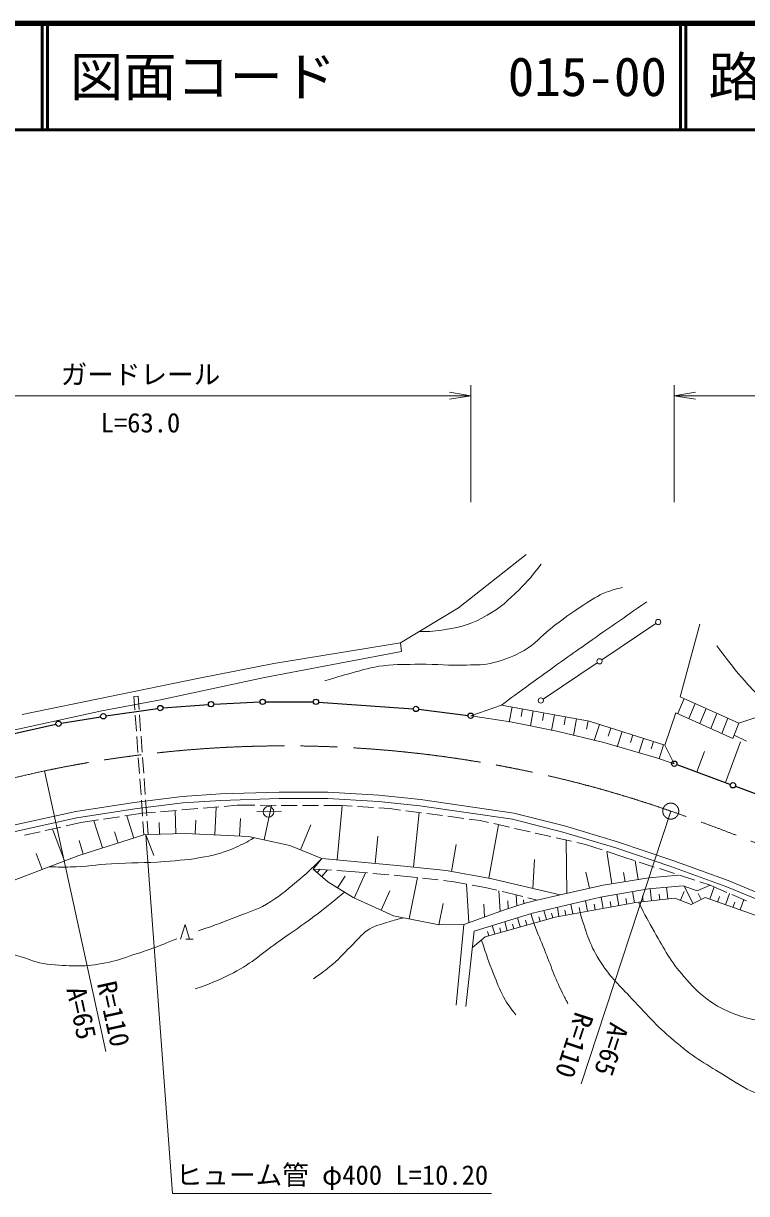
# Model space of a CAD drawing. Units: millimetres, scale not verified. Extents: x 40000 to 680000, y 20000 to 380000.
# Drawn here: x 115998 to 183968, y 270000 to 380000 of the extents above; entities that cross this region are included whole.
import ezdxf
from ezdxf.enums import TextEntityAlignment as Align

# ---------------------------------------------------------------- set-up
doc = ezdxf.new("R2010")
doc.units = ezdxf.units.MM
doc.header["$LTSCALE"] = 1000
doc.linetypes.add('CHAIN', pattern=[18.5, 12, -1.5, 3.5, -1.5])
for name, color, linetype, lineweight in [('M-BMK', 2, 'CHAIN', 13), ('M-STR-HTXT', 7, 'Continuous', 13), ('M-STR-STRC', 7, 'Continuous', 25), ('M-TTL', 2, 'Continuous', 140), ('M-TTL-LINE', 7, 'Continuous', 50), ('M-WORK', 1, 'Continuous', 13)]:
    doc.layers.add(name, color=color, linetype=linetype, lineweight=lineweight)
doc.layers.add('M-TTL-TXT', color=7, linetype='Continuous')
doc.styles.add('ＭＳ ゴシック', font='')
doc.styles.get('ＭＳ ゴシック').set_extended_font_data('MS Gothic')

# ---------------------------------------------------------------- blocks, each defined once
blk = doc.blocks.new('open_arrow')
at = {"color": 0, "linetype": 'Continuous', "lineweight": -2}
blk.add_lwpolyline([(7.5, 1.25), (0, 0), (7.5, -1.25)], dxfattribs=at)

msp = doc.modelspace()

# ---------------------------------------------------------------- linework, layer by layer
at = {"layer": 'M-BMK'}
msp.add_circle((176841, 305953), 750, dxfattribs=at)
for centre, radius, start, end in [((140619, 202088), 110000, 70.77403, 101.88442), ((149948, 163179), 150000, 102.31069, 111.92787), ((110716, 117201), 200000, 59.65074, 70.69314)]:
    msp.add_arc(centre, radius, start, end, dxfattribs=at)
at = {"layer": 'M-STR-HTXT'}
for p, q in [((158035, 335000), (158035, 346000)), ((177173, 335000), (177173, 346000)), ((95661, 345000), (158035, 345000)), ((177173, 345000), (210721, 345000)), ((117966, 309730), (123740, 283355)), ((176841, 305953), (168407, 280304)), ((127516, 303736), (128261, 301786))]:
    msp.add_line(p, q, dxfattribs=at)
msp.add_lwpolyline([(127516, 303736), (130000, 270000), (160000, 270000)], dxfattribs=at)
at = {"layer": 'M-STR-STRC'}
for p, q in [((129113, 315657), (133383, 315991)), ((133882, 316022), (138231, 316213)), ((138731, 316224), (143239, 316224)), ((143738, 316206), (152644, 315576)), ((119546, 314213), (123262, 314825)), ((123756, 314901), (128616, 315602)), ((153141, 315527), (157787, 314950)), ((114162, 313028), (119055, 314118)), ((177408, 310324), (182453, 308471)), ((182923, 308299), (185445, 307373))]:
    msp.add_line(p, q, dxfattribs=at)
for centre in [(128863, 315638), (133632, 316011), (138481, 316224), (143489, 316224), (152893, 315558), (123508, 314865), (158035, 314919), (119299, 314173), (177173, 310410), (182688, 308385)]:
    msp.add_circle(centre, 250, dxfattribs=at)
at = {"layer": 'M-TTL'}
msp.add_line((680000, 380000), (40000, 380000), dxfattribs=at)
at = {"layer": 'M-TTL-LINE'}
for p, q in [((117750, 380000), (117750, 370000)), ((118250, 380000), (118250, 370000)), ((177750, 380000), (177750, 370000)), ((178250, 380000), (178250, 370000)), ((40000, 370000), (680000, 370000))]:
    msp.add_line(p, q, dxfattribs=at)
at = {"layer": 'M-WORK'}
for p, q in [((156886, 325053), (163240, 330088)), ((151444, 321771), (156886, 325053)), ((170350, 320173), (175449, 323582)), ((177727, 316698), (179566, 323518)), ((151444, 321771), (139549, 319826)), ((151524, 320972), (151444, 321771)), ((146249, 319959), (151524, 320972)), ((139549, 319826), (132356, 318428)), ((138657, 318521), (146249, 319959)), ((164835, 316487), (169934, 319895)), ((132356, 318428), (115892, 315031)), ((128880, 316416), (138657, 318521)), ((123365, 315377), (128880, 316416)), ((126379, 316731), (126778, 316760)), ((126472, 315463), (126379, 316731)), ((126870, 315492), (126778, 316760)), ((160942, 315925), (158035, 314919)), ((169174, 314407), (160942, 315925)), ((161925, 315744), (161663, 314322)), ((178095, 316533), (177519, 315120)), ((177727, 316698), (183242, 314220)), ((179125, 316070), (178552, 314652)), ((110258, 312500), (123365, 315377)), ((126617, 313468), (126508, 314964)), ((127015, 313497), (126907, 314993)), ((158035, 314919), (161768, 314349)), ((162921, 315560), (162789, 314850)), ((163916, 315377), (163654, 313956)), ((164910, 315193), (164779, 314483)), ((165904, 315010), (165630, 313524)), ((166945, 314818), (166808, 314075)), ((167985, 314626), (167698, 313071)), ((176278, 312160), (177328, 315206)), ((177328, 315206), (182683, 312782)), ((180154, 315608), (179584, 314184)), ((181183, 315145), (180617, 313717)), ((182213, 314683), (181650, 313249)), ((183242, 314220), (186652, 315339)), ((161768, 314349), (166124, 313470)), ((169074, 314425), (168931, 313648)), ((176278, 312160), (169174, 314407)), ((170133, 314104), (169650, 312577)), ((171201, 313766), (170960, 313003)), ((183242, 314220), (182683, 312782)), ((126762, 311473), (126653, 312969)), ((127161, 311502), (127052, 312998)), ((166124, 313470), (170559, 312391)), ((172269, 313428), (171815, 311992)), ((173274, 313110), (173047, 312392)), ((174279, 312792), (173852, 311442)), ((175224, 312493), (175011, 311818)), ((181981, 308645), (183390, 312482)), ((182800, 313085), (183947, 312532)), ((170559, 312391), (175514, 310970)), ((176170, 312194), (175747, 310859)), ((177173, 310410), (176278, 312160)), ((179295, 309631), (179999, 311550)), ((126907, 309479), (126798, 310975)), ((127306, 309508), (127197, 311004)), ((175514, 310970), (177173, 310410)), ((127052, 307484), (126943, 308980)), ((127451, 307513), (127342, 309009)), ((126402, 306762), (130930, 307325)), ((127197, 305489), (127088, 306985)), ((127596, 305518), (127487, 307014)), ((130930, 307325), (134528, 307566)), ((130987, 306727), (134557, 306967)), ((134528, 307566), (140036, 307727)), ((134557, 306967), (140045, 307127)), ((140036, 307727), (144617, 307727)), ((140045, 307127), (144601, 307127)), ((144601, 307127), (149369, 306860)), ((144617, 307727), (149417, 307459)), ((149417, 307459), (153333, 307056)), ((153333, 307056), (162088, 305771)), ((115075, 304618), (120921, 305905)), ((120921, 305905), (126402, 306762)), ((121032, 305315), (126485, 306168)), ((126485, 306168), (130987, 306727)), ((128398, 305851), (127178, 305747)), ((130390, 306021), (128896, 305894)), ((130313, 303825), (130251, 306009)), ((132383, 306191), (130889, 306063)), ((134376, 306361), (132881, 306233)), ((133986, 303716), (134116, 306338)), ((136094, 306507), (134874, 306403)), ((137739, 306500), (136094, 306507)), ((137936, 305907), (139037, 305889)), ((139739, 306492), (138239, 306498)), ((138612, 303239), (139326, 306494)), ((139037, 305889), (140245, 305943)), ((141739, 306484), (140239, 306490)), ((143739, 306476), (142239, 306482)), ((145884, 306467), (144239, 306474)), ((145476, 301372), (145959, 306462)), ((146894, 306404), (145884, 306467)), ((148891, 306281), (147393, 306373)), ((149369, 306860), (153259, 306461)), ((150400, 306187), (149390, 306250)), ((151433, 306051), (150400, 306187)), ((153416, 305791), (151929, 305986)), ((152670, 300685), (153189, 305821)), ((153259, 306461), (161970, 305182)), ((115225, 304036), (121032, 305315)), ((121388, 304868), (120007, 304560)), ((123047, 305120), (121388, 304868)), ((123427, 302487), (122613, 305054)), ((125024, 305420), (123541, 305195)), ((127178, 305747), (125519, 305495)), ((126372, 303420), (125705, 305524)), ((127325, 303723), (127233, 304990)), ((127724, 303752), (127632, 305019)), ((128785, 303782), (128754, 304874)), ((132150, 303807), (132215, 305118)), ((136316, 303600), (136398, 305264)), ((155399, 305530), (153912, 305725)), ((157382, 305269), (155895, 305465)), ((158912, 305068), (157878, 305204)), ((159721, 304885), (158912, 305068)), ((161672, 304445), (160209, 304775)), ((161970, 305182), (166686, 303983)), ((162088, 305771), (166846, 304562)), ((117568, 304015), (116104, 303688)), ((119519, 304451), (118056, 304124)), ((119859, 301271), (118719, 304272)), ((121202, 301781), (127325, 303723)), ((124900, 302954), (124566, 304005)), ((127325, 303723), (127724, 303752)), ((127724, 303752), (131240, 303852)), ((131240, 303852), (137154, 303559)), ((142056, 302303), (143002, 304678)), ((149073, 301031), (149317, 303601)), ((159747, 299642), (160665, 304672)), ((163623, 304004), (162160, 304335)), ((165574, 303564), (164111, 303894)), ((166686, 303983), (171668, 302491)), ((166846, 304562), (171850, 303063)), ((121630, 301917), (121223, 303201)), ((137154, 303559), (141043, 302706)), ((141043, 302706), (144054, 301507)), ((156226, 300286), (156685, 302801)), ((167525, 303123), (166062, 303454)), ((167082, 298234), (167017, 303238)), ((168822, 302830), (168012, 303013)), ((170383, 302310), (168822, 302830)), ((171850, 303063), (177034, 301299)), ((113769, 298958), (121202, 301781)), ((117759, 300473), (117189, 301974)), ((144054, 301507), (143243, 300506)), ((144054, 301507), (151780, 300775)), ((163885, 298687), (164023, 301415)), ((171308, 299116), (170824, 302163)), ((172418, 301632), (170857, 302152)), ((171668, 302491), (176836, 300733)), ((173390, 301316), (172418, 301632)), ((143243, 300506), (144957, 300398)), ((144611, 299316), (143243, 300506)), ((143618, 300180), (143886, 300488)), ((144049, 299805), (144584, 300421)), ((145456, 300366), (147169, 300257)), ((151780, 300775), (155736, 300375)), ((155736, 300375), (159892, 299616)), ((173785, 299510), (173504, 301279)), ((175292, 300699), (173865, 301162)), ((177195, 300081), (175768, 300544)), ((176836, 300733), (182031, 298868)), ((177034, 301299), (182248, 299428)), ((146991, 297824), (144611, 299316)), ((145531, 298740), (146225, 299848)), ((147089, 297780), (148159, 300167)), ((147169, 300257), (148348, 300149)), ((148846, 300104), (150340, 299967)), ((150838, 299921), (152017, 299813)), ((152017, 299813), (152995, 299704)), ((152240, 295825), (153028, 299700)), ((153492, 299648), (154983, 299481)), ((155479, 299426), (156457, 299316)), ((156457, 299316), (157686, 299087)), ((159892, 299616), (166441, 298093)), ((169190, 298699), (168858, 300206)), ((170497, 298988), (174773, 299667)), ((172547, 299313), (172406, 300198)), ((174773, 299667), (177611, 299946)), ((179097, 299464), (177670, 299927)), ((180544, 298994), (179572, 299309)), ((182248, 299428), (186876, 297501)), ((149615, 296647), (150424, 298451)), ((157870, 295473), (157650, 299093)), ((158177, 298995), (159406, 298766)), ((159406, 298766), (160494, 298519)), ((160794, 296534), (160695, 298473)), ((160981, 298408), (162070, 298162)), ((162070, 298162), (162938, 297932)), ((166441, 298093), (170497, 298988)), ((170242, 297851), (174757, 298650)), ((171965, 297066), (171775, 298122)), ((173439, 297330), (173251, 298383)), ((174757, 298650), (177994, 298930)), ((175034, 297522), (174902, 298663)), ((175801, 297611), (175738, 298159)), ((176568, 297700), (176441, 298796)), ((177771, 297571), (178092, 298401)), ((177994, 298930), (179313, 298450)), ((178927, 297276), (178144, 298875)), ((179313, 298450), (180544, 298994)), ((179702, 297656), (179431, 298210)), ((180498, 297675), (180910, 298837)), ((182113, 298317), (180544, 298994)), ((181989, 297146), (182368, 298211)), ((182031, 298868), (186640, 296950)), ((183950, 297525), (182573, 298119)), ((150792, 296119), (146991, 297824)), ((155042, 295255), (155449, 297256)), ((159332, 296004), (159259, 297196)), ((163153, 297309), (161217, 296688)), ((161574, 296802), (161538, 297510)), ((162360, 297055), (162305, 298099)), ((163027, 297269), (162994, 297617)), ((164290, 297576), (163153, 297309)), ((163421, 297805), (164290, 297576)), ((163848, 296372), (170242, 297851)), ((166441, 298093), (164290, 297576)), ((165966, 295993), (173558, 297351)), ((167621, 296289), (167457, 297207)), ((169003, 296536), (168826, 297524)), ((169744, 296669), (169650, 297198)), ((170486, 296801), (170296, 297861)), ((171225, 296934), (171131, 297462)), ((172702, 297198), (172608, 297725)), ((173558, 297351), (177235, 297778)), ((174236, 297430), (174170, 298000)), ((177235, 297778), (178753, 297191)), ((178753, 297191), (180059, 297831)), ((180059, 297831), (187039, 295353)), ((181244, 297410), (181433, 297943)), ((182673, 296903), (182847, 297391)), ((183357, 296660), (183704, 297637)), ((155072, 295249), (150792, 296119)), ((161217, 296688), (157399, 295302)), ((158360, 294656), (163848, 296372)), ((159412, 294128), (165966, 295993)), ((162694, 295062), (162446, 295934)), ((163961, 295422), (163704, 296327)), ((164561, 295593), (164439, 296021)), ((165160, 295763), (164916, 296619)), ((165743, 295929), (165625, 296346)), ((166336, 296059), (166183, 296912)), ((166978, 296174), (166896, 296633)), ((168312, 296412), (168224, 296906)), ((130772, 293904), (131192, 295304)), ((131192, 295304), (131612, 293904)), ((157399, 295302), (155072, 295249)), ((157399, 295302), (156664, 287712)), ((160296, 294379), (160066, 295190)), ((160885, 294547), (160765, 294967)), ((161473, 294714), (161234, 295555)), ((162084, 294888), (161960, 295324)), ((163328, 295242), (163199, 295694)), ((131962, 293904), (131262, 293904)), ((157583, 287592), (158360, 294656)), ((158191, 293121), (159412, 294128)), ((159729, 294218), (159614, 294623))]:
    msp.add_line(p, q, dxfattribs=at)
for centre, radius in [((175657, 323721), 250), ((170142, 320034), 250), ((164627, 316348), 250), ((139037, 305889), 500)]:
    msp.add_circle(centre, radius, dxfattribs=at)
for points, knots in [([(153195, 322827), (154308, 322819), (154702, 322862), (155653, 323011), (157262, 323265), (158181, 323562), (159596, 324370), (160894, 325111), (161517, 325715), (162579, 326768), (163460, 327640), (163763, 328005), (164657, 329165)], [0, 0, 0, 0, 1, 1, 1, 2, 2, 2, 3, 3, 3, 4, 4, 4, 4]), ([(144327, 318186), (145501, 318568), (145829, 318669), (146805, 318932), (147979, 319249), (148634, 319480), (149842, 319625), (151165, 319783), (151919, 319739), (153252, 319758), (154969, 319781), (155932, 319600), (157647, 319678), (158650, 319723), (159235, 319663), (160205, 319918), (161366, 320222), (162012, 320471), (163056, 321063), (164143, 321680), (164545, 322323), (165533, 323088), (166730, 324014), (167397, 324545), (168677, 325352), (169473, 325854), (169903, 326188), (170781, 326525), (171359, 326746), (171594, 326819), (172300, 326977)], [0, 0, 0, 0, 1, 1, 1, 2, 2, 2, 3, 3, 3, 4, 4, 4, 5, 5, 5, 6, 6, 6, 7, 7, 7, 8, 8, 8, 9, 9, 9, 10, 10, 10, 10]), ([(160942, 315925), (162860, 317341), (163351, 317702), (164907, 318825), (166677, 320103), (167677, 320806), (169463, 322062), (171453, 323462), (172086, 323899), (174578, 325619)], [0, 0, 0, 0, 1, 1, 1, 2, 2, 2, 3, 3, 3, 3]), ([(181186, 321488), (182236, 320047), (182555, 319628), (183524, 318511), (184664, 317196), (185379, 316525), (186652, 315339), (188178, 313918), (189060, 313144), (190717, 311877), (192231, 310720), (193085, 310070), (194713, 309080), (196664, 307893), (197797, 307285), (199868, 306323), (201677, 305482), (202707, 305041), (204583, 304364), (207133, 303445), (208588, 302988), (211217, 302326), (214251, 301563), (215994, 301302), (219089, 300848), (222101, 300406), (223802, 300209), (226842, 300049), (229165, 299926), (229966, 299911), (232796, 299929)], [0, 0, 0, 0, 1, 1, 1, 2, 2, 2, 3, 3, 3, 4, 4, 4, 5, 5, 5, 6, 6, 6, 7, 7, 7, 8, 8, 8, 9, 9, 9, 10, 10, 10, 10]), ([(118421, 300725), (119376, 300686), (119649, 300690), (120437, 300702), (121940, 300723), (122772, 300915), (124273, 301004), (126221, 301119), (127319, 301063), (129264, 301217), (130732, 301333), (131563, 301371), (133011, 301643), (134210, 301868), (134884, 302063), (135995, 302567), (136666, 302871), (136920, 302996), (137664, 303447)], [0, 0, 0, 0, 1, 1, 1, 2, 2, 2, 3, 3, 3, 4, 4, 4, 5, 5, 5, 6, 6, 6, 6]), ([(132445, 294693), (134221, 295321), (134701, 295482), (136121, 296052), (137190, 296481), (137847, 296612), (138839, 297197), (140023, 297897), (140607, 298420), (141663, 299302), (142637, 300117), (142961, 300429), (144054, 301507)], [0, 0, 0, 0, 1, 1, 1, 2, 2, 2, 3, 3, 3, 4, 4, 4, 4]), ([(132139, 289245), (133828, 289832), (134381, 290063), (135735, 290764), (137589, 291722), (138422, 292603), (140131, 293801), (141369, 294668), (142080, 295129), (143288, 296038), (144439, 296905), (144812, 297210), (146177, 298335)], [0, 0, 0, 0, 1, 1, 1, 2, 2, 2, 3, 3, 3, 4, 4, 4, 4]), ([(173820, 297382), (174482, 296042), (174690, 295665), (175304, 294596), (176278, 292898), (176793, 291901), (178066, 290413), (178845, 289501), (179318, 289002), (180277, 288282), (181222, 287571), (181843, 287282), (182941, 286843), (184169, 286352), (184943, 286336), (186244, 286097), (188685, 285650), (190061, 285423), (192532, 285191), (194523, 285005), (195647, 284992), (197647, 284952), (198874, 284927), (199572, 284851), (200790, 285005), (201676, 285117), (202010, 285182), (203035, 285442)], [0, 0, 0, 0, 1, 1, 1, 2, 2, 2, 3, 3, 3, 4, 4, 4, 5, 5, 5, 6, 6, 6, 7, 7, 7, 8, 8, 8, 9, 9, 9, 9]), ([(143248, 290194), (144109, 290779), (144366, 290967), (145033, 291526), (145850, 292212), (146204, 292709), (146978, 293444), (147581, 294018), (147824, 294474), (148549, 294883), (149206, 295253), (149642, 295322), (150361, 295549), (150884, 295714), (151064, 295765), (151711, 295932)], [0, 0, 0, 0, 1, 1, 1, 2, 2, 2, 3, 3, 3, 4, 4, 4, 5, 5, 5, 5]), ([(168312, 296412), (168990, 294230), (169220, 293365), (170308, 291679), (171245, 290229), (172004, 289582), (173185, 288323), (174783, 286620), (175638, 285610), (177441, 284127), (179121, 282745), (180190, 282128), (182057, 281010), (183306, 280262), (183965, 279709), (185353, 279271), (186838, 278804), (187753, 278821), (189310, 278792), (191753, 278747), (193122, 279003), (195544, 279331), (197901, 279651), (199199, 279975), (201538, 280410), (203394, 280756), (203980, 280867), (206287, 281314)], [0, 0, 0, 0, 1, 1, 1, 2, 2, 2, 3, 3, 3, 4, 4, 4, 5, 5, 5, 6, 6, 6, 7, 7, 7, 8, 8, 8, 9, 9, 9, 9]), ([(163961, 295422), (164444, 294215), (164569, 293909), (164963, 292941), (165618, 291334), (165891, 290391), (166668, 288839), (166862, 288451), (166924, 288315), (167179, 287853)], [0, 0, 0, 0, 1, 1, 1, 2, 2, 2, 3, 3, 3, 3]), ([(107399, 294513), (108268, 294508), (108559, 294475), (109294, 294373), (110638, 294188), (111334, 293807), (112624, 293388), (113877, 292981), (114533, 292620), (115795, 292242), (116885, 291915), (117484, 291613), (118618, 291523), (120611, 291365), (121772, 291297), (123733, 291683), (124755, 291883), (125299, 292115), (126291, 292429), (127930, 292946), (128466, 293179), (130420, 293947)], [0, 0, 0, 0, 1, 1, 1, 2, 2, 2, 3, 3, 3, 4, 4, 4, 5, 5, 5, 6, 6, 6, 7, 7, 7, 7]), ([(159051, 293830), (159566, 292300), (159698, 291873), (160195, 290650), (160549, 289778), (160684, 289255), (161154, 288439), (161538, 287771), (161713, 287528), (162273, 286814)], [0, 0, 0, 0, 1, 1, 1, 2, 2, 2, 3, 3, 3, 3])]:
    msp.add_open_spline(points, degree=3, knots=knots, dxfattribs=at)

# ---------------------------------------------------------------- block references
at = {"layer": 'M-STR-HTXT', "xscale": 267, "yscale": 267, "rotation": 180}
msp.add_blockref('open_arrow', (158035, 345000), dxfattribs=at)
at = {"layer": 'M-STR-HTXT', "xscale": 267, "yscale": 267}
msp.add_blockref('open_arrow', (177173, 345000), dxfattribs=at)

# ---------------------------------------------------------------- texts
at = {"layer": 'M-STR-HTXT', "style": 'ＭＳ ゴシック'}
for s, p in [('ガードレール', (127000, 347000)), ('ヒューム管 φ400 L=10.20', (145000, 271750))]:
    msp.add_text(s, height=1833, dxfattribs=at).set_placement(p, align=Align.MIDDLE_CENTER)
msp.add_text('L=63.0', height=1833, dxfattribs=at).set_placement((127000, 341000), align=Align.BOTTOM_CENTER)
for s, rotation, p in [('R=110', 282.348, (124470, 286894)), ('A=65', 282.348, (121460, 286974)), ('R=110', 251.797, (167778, 283937)), ('A=65', 251.797, (171255, 283537))]:
    msp.add_text(s, height=1833, rotation=rotation, dxfattribs=at).set_placement(p, align=Align.MIDDLE_CENTER)
at = {"layer": 'M-TTL-TXT', "style": 'ＭＳ ゴシック'}
for s, p in [('路 線 名', (180380, 375000)), ('図面コード', (120380, 375000)), ('015-00', (161521, 375000))]:
    msp.add_text(s, height=3666, dxfattribs=at).set_placement(p, align=Align.MIDDLE_LEFT)

doc.saveas('drawing.dxf')
